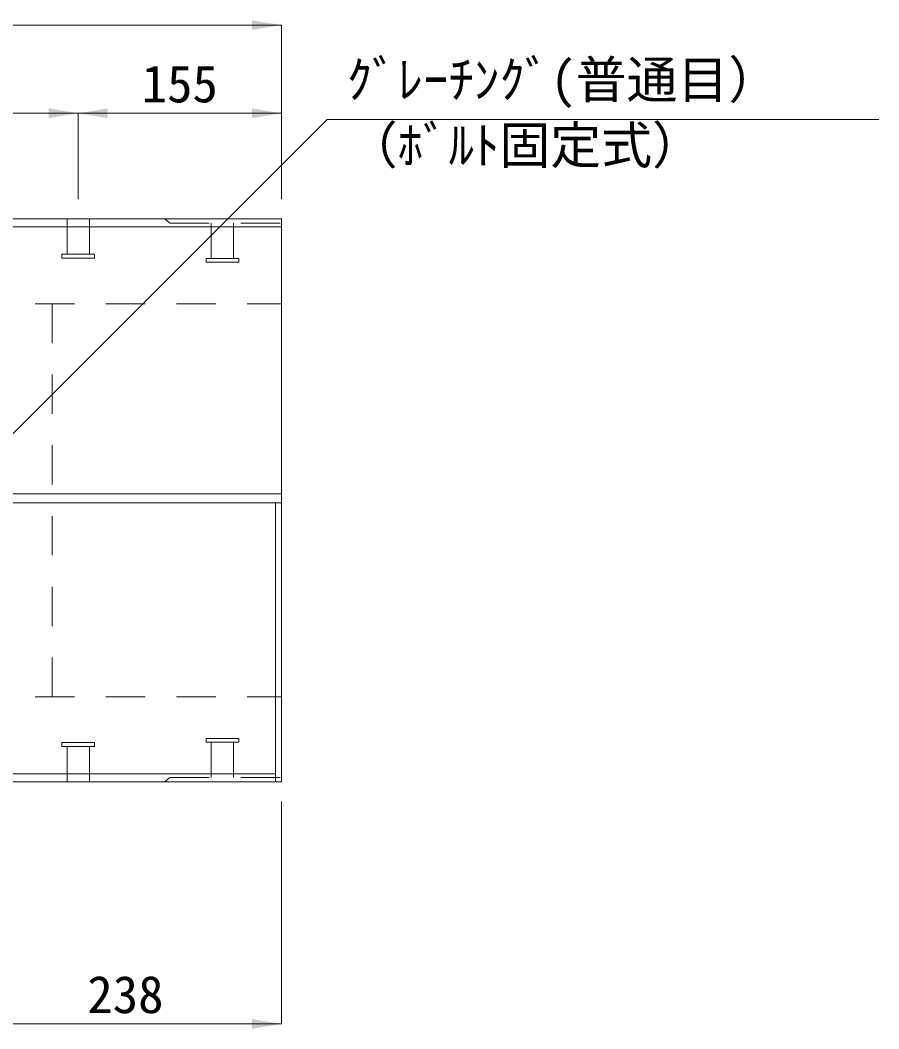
# Model space of a CAD drawing. Units: millimetres at full size. Extents: x 289 to 42849, y -1182 to 27464.
# Drawn here: x 22793 to 23448, y 19514 to 20284 of the extents above; entities that cross this region are included whole.
import ezdxf
from ezdxf.enums import TextEntityAlignment as Align

# ---------------------------------------------------------------- set-up
doc = ezdxf.new("R2010")
doc.units = ezdxf.units.MM
doc.header["$LTSCALE"] = 40
doc.linetypes.add('USER2', pattern=[1.35, 0.75, -0.6])
for name, color, linetype, lineweight in [('0_2', 7, 'Continuous', 20), ('インサート', 3, 'USER2', 5), ('寸法線', 7, 'Continuous', 9), ('本体', 2, 'Continuous', 9)]:
    doc.layers.add(name, color=color, linetype=linetype, lineweight=lineweight)
doc.styles.add('ＭＳ ゴシック', font='')
doc.styles.get('ＭＳ ゴシック').set_extended_font_data('MS Gothic')

# ---------------------------------------------------------------- blocks, each defined once
blk = doc.blocks.new('filled_arrow')
at = {"color": 0, "linetype": 'Continuous', "lineweight": -2}
blk.add_solid([(7.5, 1.25), (0, 0), (7.5, -1.25)], dxfattribs=at)

msp = doc.modelspace()

# ---------------------------------------------------------------- linework, layer by layer
at = {"layer": '0_2', "color": 4, "linetype": 'USER2', "lineweight": 5}
for p, q in [((22907.07, 20129.06), (22903.07, 20132.26)), ((22907.07, 20129.06), (22992.07, 20129.06)), ((22907.07, 19705.46), (22903.07, 19702.26)), ((22907.07, 19705.46), (22992.07, 19705.46))]:
    msp.add_line(p, q, dxfattribs=at)
at = {"layer": 'インサート'}
for p, q in [((22845.57, 20132.26), (22828.57, 20132.26)), ((22828.57, 20132.26), (22828.57, 20105.26)), ((22845.57, 20132.26), (22845.57, 20105.26)), ((22938.57, 20129.06), (22938.57, 20102.05)), ((22955.57, 20129.06), (22955.57, 20102.05)), ((22849.57, 20105.26), (22824.57, 20105.26)), ((22824.57, 20105.26), (22824.57, 20102.26)), ((22849.57, 20102.26), (22824.57, 20102.26)), ((22849.57, 20105.26), (22849.57, 20102.26)), ((22934.57, 20102.05), (22934.57, 20099.06)), ((22934.57, 20102.05), (22959.57, 20102.05)), ((22934.57, 20099.06), (22959.57, 20099.06)), ((22959.57, 20102.05), (22959.57, 20099.06)), ((22849.57, 19732.26), (22824.57, 19732.26)), ((22824.57, 19729.26), (22824.57, 19732.26)), ((22849.57, 19729.26), (22824.57, 19729.26)), ((22828.57, 19702.26), (22828.57, 19729.26)), ((22845.57, 19702.26), (22845.57, 19729.26)), ((22849.57, 19729.26), (22849.57, 19732.26)), ((22934.57, 19732.46), (22934.57, 19735.46)), ((22934.57, 19735.46), (22959.57, 19735.46)), ((22934.57, 19732.46), (22959.57, 19732.46)), ((22938.57, 19705.46), (22938.57, 19732.46)), ((22955.57, 19705.46), (22955.57, 19732.46)), ((22959.57, 19732.46), (22959.57, 19735.46))]:
    msp.add_line(p, q, dxfattribs=at)
at = {"layer": '寸法線'}
for p, q in [((21994.07, 20280.22), (22992.07, 20280.22)), ((22992.07, 20147.26), (22992.07, 20280.22)), ((22149.07, 20212.88), (22837.07, 20212.88)), ((22736.16, 19917.27), (23026.98, 20208.09)), ((22837.07, 20147.26), (22837.07, 20212.88)), ((22837.07, 20212.88), (22992.07, 20212.88)), ((22837.07, 20147.26), (22837.07, 20212.88)), ((22992.07, 20147.26), (22992.07, 20212.88)), ((23026.98, 20208.09), (23448.12, 20208.09)), ((22992.07, 19687.26), (22992.07, 19517.37)), ((22754.07, 19517.37), (22992.07, 19517.37))]:
    msp.add_line(p, q, dxfattribs=at)
at = {"layer": '本体', "lineweight": 20}
for p, q in [((22992.07, 20132.26), (21994.07, 20132.26)), ((22992.07, 19702.26), (22992.07, 20132.26)), ((21994.07, 19702.26), (22992.07, 19702.26))]:
    msp.add_line(p, q, dxfattribs=at)
at = {"layer": '本体', "color": 7}
for p, q in [((21994.07, 20126.26), (22992.07, 20126.26)), ((22754.07, 19708.26), (22987.57, 19708.26))]:
    msp.add_line(p, q, dxfattribs=at)
at = {"layer": '本体', "linetype": 'USER2'}
for p, q in [((21994.07, 20067.26), (22992.07, 20067.26)), ((22817.07, 20067.26), (22817.07, 19767.26)), ((21994.07, 19767.26), (22992.07, 19767.26))]:
    msp.add_line(p, q, dxfattribs=at)
at = {"layer": '本体'}
for p, q in [((21994.07, 19922.26), (22992.07, 19922.26)), ((21994.07, 19915.26), (22992.07, 19915.26))]:
    msp.add_line(p, q, dxfattribs=at)
at = {"layer": '本体', "color": 7, "lineweight": 5}
msp.add_line((22987.57, 19702.26), (22987.57, 19915.26), dxfattribs=at)

# ---------------------------------------------------------------- block references
at = {"layer": '寸法線', "xscale": 3, "yscale": 3, "rotation": 180}
for p in [(22992.07, 20280.22), (22837.07, 20212.88), (22992.07, 20212.88), (22992.07, 19517.37)]:
    msp.add_blockref('filled_arrow', p, dxfattribs=at)
at = {"layer": '寸法線', "xscale": 3, "yscale": 3}
msp.add_blockref('filled_arrow', (22837.07, 20212.88), dxfattribs=at)

# ---------------------------------------------------------------- texts
at = {"layer": '寸法線', "style": 'ＭＳ ゴシック'}
for s, p in [('ｸﾞﾚｰﾁﾝｸﾞ(普通目）', (23041.98, 20252.8)), ('（ﾎﾞﾙﾄ固定式）', (23041.98, 20202.8))]:
    msp.add_text(s, height=28.48, dxfattribs=at).set_placement(p, align=Align.TOP_LEFT)
for s, p in [('155', (22914.57, 20235.38)), ('238', (22873.07, 19539.87))]:
    msp.add_text(s, height=28.48, dxfattribs=at).set_placement(p, align=Align.MIDDLE_CENTER)

doc.saveas('drawing.dxf')
